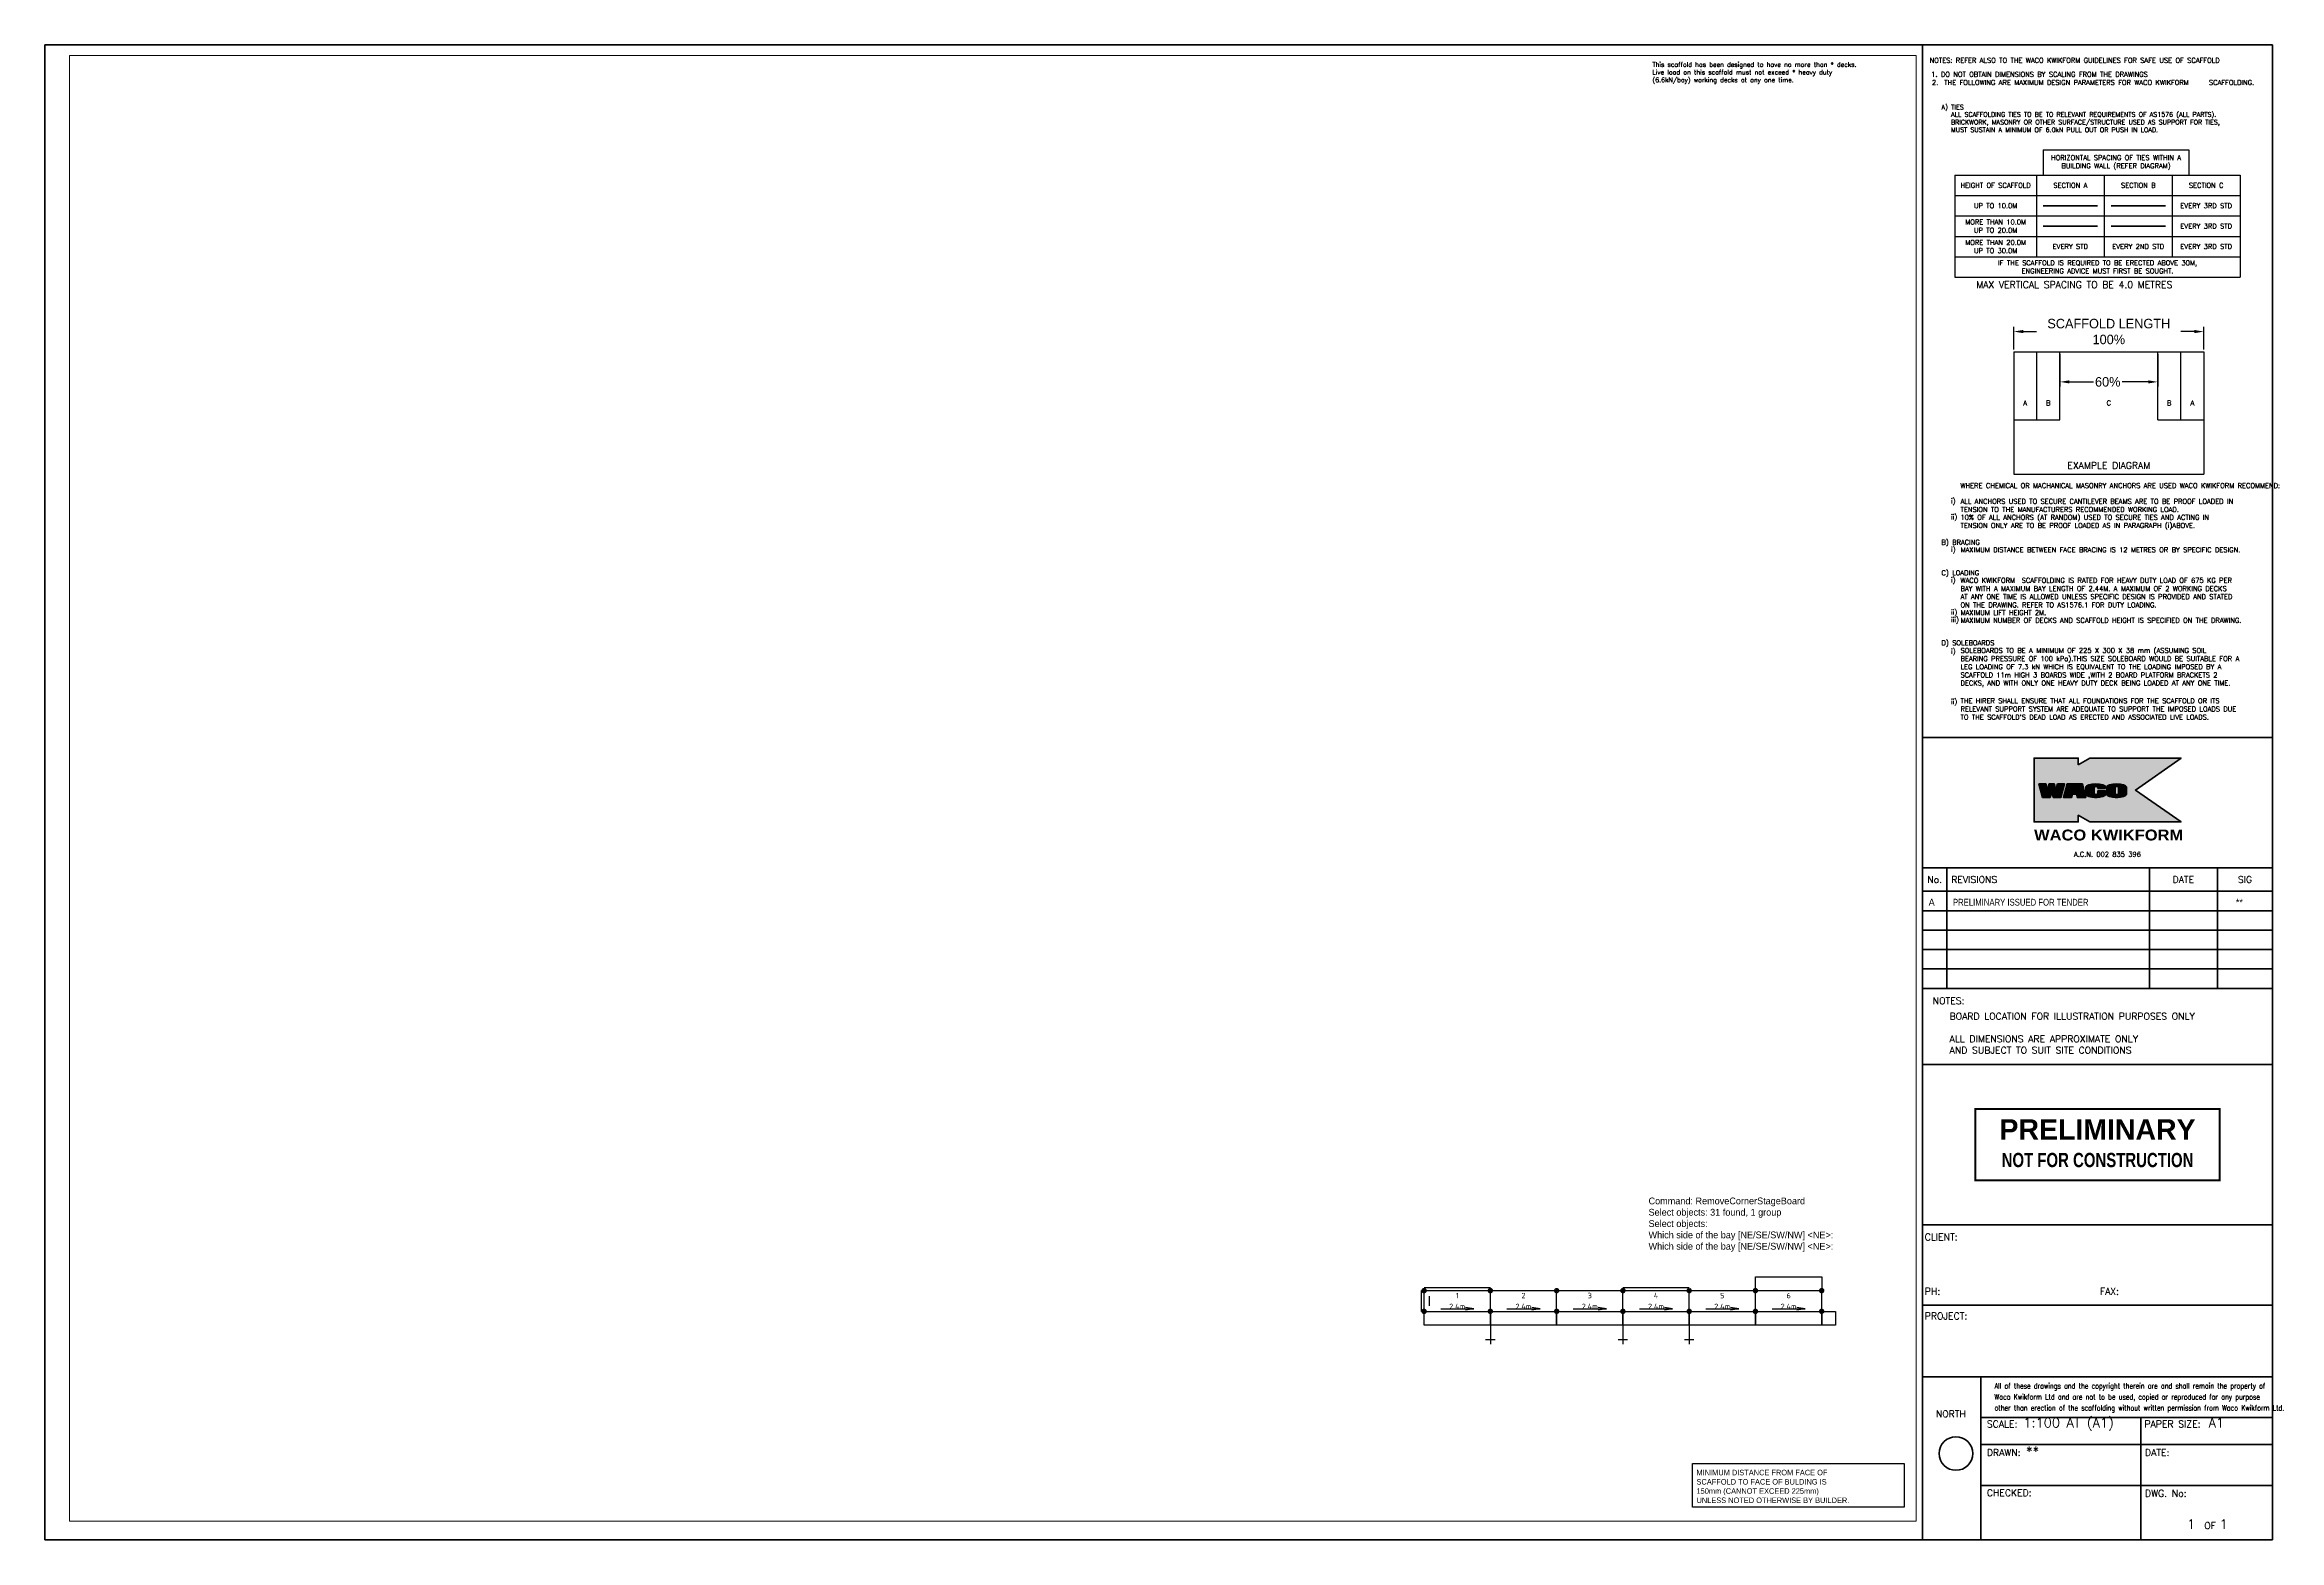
# Paper-space layout 'WACO Kwikform A1 Drawing Sheet' of a CAD drawing. Header units: millimetres. Extents: x 0 to 822, y 0 to 550.
# The model-space entities are those that its viewports show. They can reach past a viewport. Long polylines and large blocks are cut down to what shows.
import ezdxf
from ezdxf.enums import TextEntityAlignment as Align

# ---------------------------------------------------------------- set-up
doc = ezdxf.new("R2010")
doc.units = ezdxf.units.MM
doc.header["$PDMODE"] = 34
doc.header["$PDSIZE"] = -10
doc.linetypes.add('KwikScaf_DASHED', pattern=[3.75, 2.5, -1.25])
doc.linetypes.add('KwikScaf_Line', pattern=[1, 1, 0])
doc.layers.get('0').update_dxf_attribs({"linetype": 'CONTINUOUS'})
doc.layers.get('Defpoints').update_dxf_attribs({"linetype": 'CONTINUOUS'})
for name, color, linetype in [('DISTANCE', 3, 'CONTINUOUS'), ('KwikScaf Schematic', 7, 'CONTINUOUS'), ('PRELIMINARY', 7, 'CONTINUOUS'), ('RED', 8, 'CONTINUOUS')]:
    doc.layers.add(name, color=color, linetype=linetype)
for name, color, linetype, lineweight in [('Sheet 018', 10, 'CONTINUOUS', 18), ('Sheet 025', 7, 'CONTINUOUS', 25), ('Sheet 035', 5, 'CONTINUOUS', 35), ('Sheet 050', 130, 'CONTINUOUS', 50), ('Sheet 070', 180, 'CONTINUOUS', 70)]:
    doc.layers.add(name, color=color, linetype=linetype, lineweight=lineweight)
doc.layers.add('Viewport', color=7, linetype='CONTINUOUS', plot=False)
doc.styles.add('ARCH', font='archd.shx', dxfattribs={"height": 250})
doc.styles.add('KwikScaf ISO', font='isocp.shx')
doc.styles.add('ROMANS', font='romans')
doc.styles.add('STAMP', font='ARIALBD.TTF')
doc.styles.add('WACO', font='ariblk.TTF')
doc.dimstyles.new('ISO-35', dxfattribs={"dimscale": 0, "dimtxt": 3.5, "dimasz": 3.5, "dimexe": 1.75, "dimexo": 0.875, "dimgap": 0.875, "dimtad": 1, "dimdsep": 46, "dimtxsty": 'Standard', "dimcen": 3.5, "dimadec": 0, "dimazin": 0, "dimtfac": 1, "dimtmove": 2, "dimatfit": 3, "dimfxl": 1, "dimtolj": 1, "dimtzin": 0, "dimarcsym": 0})
pattern_1 = [(0, (0, 0), (0, 0.174625), [0.127, -0.047625]), (90, (0, 0), (-0.174625, 1e-17), [0.127, -0.047625])]

# ---------------------------------------------------------------- blocks, each defined once
blk = doc.blocks.new('REVDES')
at = {"style": 'ARCH'}
for tag, p in [('01', (2.31, 1.87)), ('03', (87.68, 1.87)), ('04', (115.37, 1.87))]:
    blk.add_attdef(tag, p, '', height=2.5, dxfattribs=at)
at = {"style": 'ARCH', "width": 0.85}
blk.add_attdef('02', (11.25, 1.87), '', height=2.5, dxfattribs=at)
blk = doc.blocks.new('PREL')
at = {"layer": 'RED', "const_width": 100}
blk.add_lwpolyline([(6000, 1750), (-6000, 1750), (-6000, -1750), (6000, -1750)], close=True, dxfattribs=at)
at = {"layer": 'RED', "style": 'STAMP'}
blk.add_text('PRELIMINARY', height=1000, dxfattribs=at).set_placement((0, 750), align=Align.MIDDLE)
at = {"layer": 'RED', "style": 'STAMP', "width": 0.75}
blk.add_text('NOT FOR CONSTRUCTION', height=700, dxfattribs=at).set_placement((0, -750), align=Align.MIDDLE)
blk = doc.blocks.new('*D29')
at = {"color": 0, "lineweight": -2}
for p, q in [((724.69, 437.85), (724.69, 446.22)), ((728.19, 444.47), (733.14, 444.47)), ((791.19, 444.47), (786.23, 444.47)), ((794.69, 437.85), (794.69, 446.22))]:
    blk.add_line(p, q, dxfattribs=at)
at = {"color": 0}
for points in [[(728.19, 445.06), (728.19, 443.89), (724.69, 444.47)], [(791.19, 445.06), (791.19, 443.89), (794.69, 444.47)]]:
    blk.add_solid(points, dxfattribs=at)
at = {"layer": 'Defpoints', "color": 0}
for p in [(794.69, 444.47), (724.69, 436.98), (794.69, 436.98)]:
    blk.add_point(p, dxfattribs=at)
at = {"color": 0, "insert": (759.69, 444.47), "char_height": 3.5, "attachment_point": 5}
blk.add_mtext('\\A1;SCAFFOLD LENGTH\\P100%', dxfattribs=at)
blk = doc.blocks.new('*D30')
at = {"color": 0, "lineweight": -2}
for p, q in [((741.69, 436.1), (741.69, 424.21)), ((777.69, 436.1), (777.69, 424.21)), ((745.19, 425.96), (754.05, 425.96)), ((774.19, 425.96), (764.55, 425.96))]:
    blk.add_line(p, q, dxfattribs=at)
at = {"color": 0}
for points in [[(745.19, 426.54), (745.19, 425.38), (741.69, 425.96)], [(774.19, 426.54), (774.19, 425.38), (777.69, 425.96)]]:
    blk.add_solid(points, dxfattribs=at)
at = {"layer": 'Defpoints', "color": 0}
for p in [(741.69, 436.98), (777.69, 436.98), (777.69, 425.96)]:
    blk.add_point(p, dxfattribs=at)
at = {"color": 0, "insert": (759.3, 425.96), "char_height": 3.5, "attachment_point": 5}
blk.add_mtext('\\A1;60%', dxfattribs=at)
blk = doc.blocks.new('REVISED TITLE')
at = {"layer": 'Sheet 025', "style": 'ROMANS'}
for s, p in [('CLIENT:', (-128.05, 110.15)), ('PH:', (-128.05, 90.15)), ('FAX:', (-63.6, 90.15)), ('PROJECT:', (-128.05, 81.06)), ('SCALE:', (-105.19, 41.33)), ('PAPER SIZE:', (-47.19, 41.33)), ('DRAWN:', (-105.19, 30.85)), ('DATE:', (-46.99, 30.85)), ('CHECKED:', (-105.19, 16.04)), ('DWG. No:', (-46.99, 15.86)), ('OF', (-25.18, 3.98))]:
    blk.add_text(s, height=2.5, dxfattribs=at).set_placement(p)
at = {"layer": 'Sheet 035', "style": 'ROMANS'}
for tag, p in [('CLIENT_CONTACT', (-110.61, 110.15)), ('COMPANY', (-110.61, 105.15)), ('ADDRESS_STREET', (-110.61, 100.15)), ('CITY', (-110.61, 95.15)), ('PHONE_NO.', (-110.61, 90.15)), ('FAX_NO.', (-46.16, 90.15)), ('PROJECT_TITLE:', (-110.61, 81.06)), ('PROJECT_DESCRIPTION', (-110.61, 76.06)), ('PROJECT_DESCRIPTION_2', (-110.61, 71.06)), ('PROJECT_DESCRIPTION_3', (-110.61, 66.06)), ('PROJECT_DESCRIPTION_4', (-110.61, 61.06)), ('SCALE', (-91.76, 41.33)), ('PAPER_SIZE', (-23.56, 41.33)), ('DRAFTSMAN', (-90.76, 30.85)), ('DATE', (-35.55, 30.85)), ('DWG_NO', (-46.15, 9.93))]:
    blk.add_attdef(tag, p, '', height=3.5, dxfattribs=at)
for tag, p in [('PAGE_NO.', (-30.05, 3.98)), ('OF_PAGES.', (-18.05, 3.98))]:
    blk.add_attdef(tag, text='', height=3.5, dxfattribs=at).set_placement(p, align=Align.CENTER)
blk = doc.blocks.new('WACO LOGO')
h = blk.add_hatch()
h.set_pattern_fill('ANGLE', color=140, scale=0.025, style=0)
h.set_pattern_definition(pattern_1)
h.paths.add_polyline_path([(493.69, 275.27), (494.27, 273.1), (497.09, 273.1), (498.42, 278.06), (495.82, 278.06), (495.23, 275.87), (494.64, 278.06), (492.73, 278.06), (492.14, 275.87), (491.55, 278.06), (488.96, 278.06), (490.29, 273.1), (493.11, 273.1)])
h = blk.add_hatch()
h.set_pattern_fill('ANGLE', color=140, scale=0.025, style=0)
h.set_pattern_definition(pattern_1)
h.paths.add_polyline_path([(504.96, 278.06), (499.32, 278.06), (497.99, 273.1), (501.01, 273.1), (501.33, 274.31), (502.79, 274.31), (503.11, 273.1), (506.29, 273.1)])
h.paths.add_polyline_path([(502.14, 276.71), (502.6, 274.99), (501.68, 274.99)], flags=16)
h = blk.add_hatch()
h.set_pattern_fill('ANGLE', color=140, scale=0.025, style=0)
h.set_pattern_definition(pattern_1)
edge = h.paths.add_edge_path()
edge.add_ellipse((509.97, 276.84), major_axis=(-0.658, 0), ratio=0.455652, start_angle=180, end_angle=360, ccw=False)
edge.add_line((510.63, 276.84), (510.63, 276.42))
edge.add_line((510.63, 276.42), (513.49, 276.42))
edge.add_line((513.49, 276.42), (513.49, 276.96))
edge.add_ellipse((509.88, 276.96), major_axis=(-3.61, 0), ratio=0.304653, start_angle=180, end_angle=360)
edge.add_line((506.27, 276.96), (506.27, 274.2))
edge.add_ellipse((509.88, 274.2), major_axis=(-3.61, 0), ratio=0.304653, start_angle=0, end_angle=180)
edge.add_line((513.49, 274.2), (513.49, 275.5))
edge.add_line((513.49, 275.5), (510.63, 275.5))
edge.add_line((510.63, 275.5), (510.63, 274.44))
edge.add_ellipse((509.97, 274.48), major_axis=(-0.658, 0), ratio=0.455652, start_angle=0, end_angle=180, ccw=False)
edge.add_line((509.31, 274.48), (509.31, 276.88))
h = blk.add_hatch()
h.set_pattern_fill('ANGLE', color=140, scale=0.025, style=0)
h.set_pattern_definition(pattern_1)
edge = h.paths.add_edge_path()
edge.add_ellipse((517.56, 276.96), major_axis=(-3.61, 0), ratio=0.304653, start_angle=180, end_angle=360)
edge.add_line((513.95, 276.96), (513.95, 274.2))
edge.add_ellipse((517.56, 274.2), major_axis=(-3.61, 0), ratio=0.304653, start_angle=0, end_angle=180)
edge.add_line((521.17, 274.2), (521.17, 276.96))
edge = h.paths.add_edge_path(flags=16)
edge.add_ellipse((517.65, 276.84), major_axis=(-0.658, 0), ratio=0.455652, start_angle=180, end_angle=360, ccw=False)
edge.add_line((518.31, 276.84), (518.31, 274.44))
edge.add_ellipse((517.65, 274.48), major_axis=(-0.658, 0), ratio=0.455652, start_angle=0, end_angle=180, ccw=False)
edge.add_line((517, 274.48), (517, 276.88))
at = {"layer": 'Sheet 070'}
h = blk.add_hatch(color=51, dxfattribs=at)
h.paths.add_polyline_path([(501.68, 274.99), (502.6, 274.99), (502.14, 276.71)], flags=0)
h.paths.add_polyline_path([(506.29, 273.1), (504.96, 278.06), (499.32, 278.06), (497.99, 273.1), (501.01, 273.1), (501.33, 274.31), (502.79, 274.31), (503.11, 273.1)], flags=16)
h.paths.add_polyline_path([(490.29, 273.1), (488.96, 278.06), (491.55, 278.06), (492.14, 275.87), (492.73, 278.06), (494.64, 278.06), (495.23, 275.87), (495.82, 278.06), (498.42, 278.06), (497.09, 273.1), (494.27, 273.1), (493.69, 275.27), (493.11, 273.1)], flags=16)
h.paths.add_polyline_path([(503.44, 285.06), (503.44, 287.56), (487.19, 287.56), (487.19, 264.06), (503.44, 264.06), (503.44, 266.56), (507.77, 264.06), (541.27, 264.06), (524.49, 275.81), (541.27, 287.56), (507.77, 287.56)])
edge = h.paths.add_edge_path(flags=16)
edge.add_line((510.63, 274.48), (510.63, 275.5))
edge.add_line((510.63, 275.5), (513.49, 275.5))
edge.add_line((513.49, 275.5), (513.49, 274.2))
edge.add_ellipse((509.88, 274.2), major_axis=(-3.61, 0), ratio=0.304653, start_angle=0, end_angle=180, ccw=False)
edge.add_line((506.27, 274.2), (506.27, 276.96))
edge.add_ellipse((509.88, 276.96), major_axis=(-3.61, 0), ratio=0.304653, start_angle=180, end_angle=360, ccw=False)
edge.add_line((513.49, 276.96), (513.49, 276.42))
edge.add_line((513.49, 276.42), (510.63, 276.42))
edge.add_line((510.63, 276.42), (510.63, 276.84))
edge.add_ellipse((509.97, 276.84), major_axis=(-0.658, 0), ratio=0.455652, start_angle=180, end_angle=360)
edge.add_line((509.31, 276.84), (509.31, 274.48))
edge.add_ellipse((509.97, 274.48), major_axis=(-0.658, 0), ratio=0.455652, start_angle=0, end_angle=180)
edge = h.paths.add_edge_path(flags=16)
edge.add_ellipse((517.56, 274.2), major_axis=(-3.61, 0), ratio=0.304653, start_angle=0, end_angle=180, ccw=False)
edge.add_line((513.95, 274.2), (513.95, 276.96))
edge.add_ellipse((517.56, 276.96), major_axis=(-3.61, 0), ratio=0.304653, start_angle=180, end_angle=360, ccw=False)
edge.add_line((521.17, 276.96), (521.17, 274.2))
edge = h.paths.add_edge_path(flags=0)
edge.add_line((517, 276.84), (517, 274.48))
edge.add_ellipse((517.65, 274.48), major_axis=(-0.658, 0), ratio=0.455652, start_angle=0, end_angle=180)
edge.add_line((518.31, 274.48), (518.31, 276.84))
edge.add_ellipse((517.65, 276.84), major_axis=(-0.658, 0), ratio=0.455652, start_angle=180, end_angle=360)
for p, q in [((506.27, 276.96), (506.27, 274.2)), ((509.31, 276.84), (509.31, 274.48)), ((510.63, 276.84), (510.63, 276.42)), ((510.63, 276.42), (513.49, 276.42)), ((513.49, 276.42), (513.49, 276.96)), ((513.95, 276.96), (513.95, 274.2)), ((517, 276.84), (517, 274.48)), ((518.31, 276.84), (518.31, 274.48)), ((521.17, 274.2), (521.17, 276.96))]:
    blk.add_line(p, q, dxfattribs=at)
at = {"layer": 'Sheet 070', "color": 7}
blk.add_lwpolyline([(503.44, 285.06), (503.44, 287.56), (487.19, 287.56), (487.19, 264.06), (503.44, 264.06), (503.44, 266.56), (507.77, 264.06), (541.27, 264.06), (524.49, 275.81), (541.27, 287.56), (507.77, 287.56)], close=True, dxfattribs=at)
at = {"layer": 'Sheet 070'}
for points in [[(490.29, 273.1), (488.96, 278.06), (491.55, 278.06), (492.14, 275.87), (492.73, 278.06), (494.64, 278.06), (495.23, 275.87), (495.82, 278.06), (498.42, 278.06), (497.09, 273.1), (494.27, 273.1), (493.69, 275.27), (493.11, 273.1), (490.29, 273.1)], [(506.29, 273.1), (504.96, 278.06), (499.32, 278.06), (497.99, 273.1), (501.01, 273.1), (501.33, 274.31), (502.79, 274.31), (503.11, 273.1)], [(501.68, 274.99), (502.6, 274.99), (502.14, 276.71)]]:
    blk.add_lwpolyline(points, close=True, dxfattribs=at)
blk.add_lwpolyline([(510.63, 274.48), (510.63, 275.5), (513.49, 275.5), (513.49, 274.2)], dxfattribs=at)
for centre, major_axis, ratio in [((509.88, 276.96), (-3.61, 0), 0.304653), ((509.97, 276.84), (-0.658, 0), 0.455652), ((517.56, 276.96), (-3.61, 0), 0.304653), ((517.65, 276.84), (-0.658, 0), 0.455652)]:
    blk.add_ellipse(centre, major_axis=major_axis, ratio=ratio, start_param=3.141593, end_param=6.283185, dxfattribs=at)
at = {"layer": 'Sheet 070', "extrusion": (0, 0, -1)}
for centre, major_axis, ratio in [((509.88, 274.2), (-3.61, 0), 0.304653), ((509.97, 274.48), (-0.658, 0), 0.455652), ((517.56, 274.2), (-3.61, 0), 0.304653), ((517.65, 274.48), (-0.658, 0), 0.455652)]:
    blk.add_ellipse(centre, major_axis=major_axis, ratio=ratio, start_param=3.141593, end_param=6.283185, dxfattribs=at)

msp = doc.modelspace()

# ---------------------------------------------------------------- linework, layer by layer
at = {"layer": 'KwikScaf Schematic', "color": 3, "linetype": 'KwikScaf_Line'}
for p, q in [((58058, 6072), (58058, 6580)), ((58058, 6580), (60497, 6580)), ((60497, 6580), (60497, 6072)), ((45863, 6072), (48302, 6072)), ((45863, 5310), (45863, 6072)), ((48302, 5310), (48302, 6072)), ((48302, 6072), (50741, 6072)), ((50741, 5310), (50741, 6072)), ((50741, 6072), (53180, 6072)), ((53180, 5310), (53180, 6072)), ((53180, 6072), (55619, 6072)), ((55619, 5310), (55619, 6072)), ((55619, 6072), (58058, 6072)), ((58058, 5310), (58058, 6072)), ((58058, 6072), (60497, 6072)), ((60497, 5310), (60497, 6072)), ((45863, 5310), (48302, 5310)), ((45863, 4802), (45863, 5310)), ((46473, 5405), (47693, 5405)), ((47693, 5405), (47388, 5453)), ((47693, 5405), (47388, 5357)), ((48302, 5310), (48302, 4802)), ((48302, 5310), (50741, 5310)), ((48302, 4802), (48302, 5310)), ((48912, 5405), (50132, 5405)), ((50132, 5405), (49827, 5453)), ((50132, 5405), (49827, 5357)), ((50741, 5310), (50741, 4802)), ((50741, 5310), (53180, 5310)), ((50741, 4802), (50741, 5310)), ((51351, 5405), (52571, 5405)), ((52571, 5405), (52266, 5453)), ((52571, 5405), (52266, 5357)), ((53180, 5310), (53180, 4802)), ((53180, 5310), (55619, 5310)), ((53180, 4802), (53180, 5310)), ((53790, 5405), (55010, 5405)), ((55010, 5405), (54705, 5453)), ((55010, 5405), (54705, 5357)), ((55619, 5310), (55619, 4802)), ((55619, 5310), (58058, 5310)), ((55619, 4802), (55619, 5310)), ((56229, 5405), (57449, 5405)), ((57449, 5405), (57144, 5453)), ((57449, 5405), (57144, 5357)), ((58058, 5310), (58058, 4802)), ((58058, 5310), (60497, 5310)), ((58058, 4802), (58058, 5310)), ((58668, 5405), (59888, 5405)), ((59888, 5405), (59583, 5453)), ((59888, 5405), (59583, 5357)), ((60497, 5310), (60497, 4802)), ((60497, 5310), (61005, 5310)), ((60497, 4802), (60497, 5310)), ((61005, 5310), (61005, 4802)), ((48302, 4802), (45863, 4802)), ((48127, 4277), (48477, 4277)), ((48302, 4802), (48302, 4102)), ((50741, 4802), (48302, 4802)), ((53180, 4802), (50741, 4802)), ((53005, 4277), (53355, 4277)), ((53180, 4802), (53180, 4102)), ((55619, 4802), (53180, 4802)), ((55444, 4277), (55794, 4277)), ((55619, 4802), (55619, 4102)), ((58058, 4802), (55619, 4802)), ((60497, 4802), (58058, 4802)), ((61005, 4802), (60497, 4802))]:
    msp.add_line(p, q, dxfattribs=at)
at = {"layer": 'KwikScaf Schematic', "color": 3, "linetype": 'KwikScaf_DASHED'}
for p, q in [((45763, 5310), (45763, 6072)), ((48302, 6172), (45863, 6172)), ((46063, 5510), (46063, 5872)), ((55619, 6172), (53180, 6172))]:
    msp.add_line(p, q, dxfattribs=at)
at = {"layer": 'KwikScaf Schematic', "color": 3, "linetype": 'KwikScaf_Line'}
for points in [[(45863, 6122, 100, 100, -0.198912), (45899, 6107, 100, 100, -0.198912), (45913, 6072, 100, 100, -0.198912), (45899, 6036, 100, 100, -0.198912), (45863, 6022, 100, 100, -0.198912), (45828, 6036, 100, 100, -0.198912), (45813, 6072, 100, 100, -0.198912), (45828, 6107, 100, 100, -0.198912)], [(48302, 6122, 100, 100, -0.198912), (48338, 6107, 100, 100, -0.198912), (48352, 6072, 100, 100, -0.198912), (48338, 6036, 100, 100, -0.198912), (48302, 6022, 100, 100, -0.198912), (48267, 6036, 100, 100, -0.198912), (48252, 6072, 100, 100, -0.198912), (48267, 6107, 100, 100, -0.198912)], [(48302, 6122, 100, 100, -0.198912), (48338, 6107, 100, 100, -0.198912), (48352, 6072, 100, 100, -0.198912), (48338, 6036, 100, 100, -0.198912), (48302, 6022, 100, 100, -0.198912), (48267, 6036, 100, 100, -0.198912), (48252, 6072, 100, 100, -0.198912), (48267, 6107, 100, 100, -0.198912)], [(50741, 6122, 100, 100, -0.198912), (50777, 6107, 100, 100, -0.198912), (50791, 6072, 100, 100, -0.198912), (50777, 6036, 100, 100, -0.198912), (50741, 6022, 100, 100, -0.198912), (50706, 6036, 100, 100, -0.198912), (50691, 6072, 100, 100, -0.198912), (50706, 6107, 100, 100, -0.198912)], [(50741, 6122, 100, 100, -0.198912), (50777, 6107, 100, 100, -0.198912), (50791, 6072, 100, 100, -0.198912), (50777, 6036, 100, 100, -0.198912), (50741, 6022, 100, 100, -0.198912), (50706, 6036, 100, 100, -0.198912), (50691, 6072, 100, 100, -0.198912), (50706, 6107, 100, 100, -0.198912)], [(53180, 6122, 100, 100, -0.198912), (53216, 6107, 100, 100, -0.198912), (53230, 6072, 100, 100, -0.198912), (53216, 6036, 100, 100, -0.198912), (53180, 6022, 100, 100, -0.198912), (53145, 6036, 100, 100, -0.198912), (53130, 6072, 100, 100, -0.198912), (53145, 6107, 100, 100, -0.198912)], [(53180, 6122, 100, 100, -0.198912), (53216, 6107, 100, 100, -0.198912), (53230, 6072, 100, 100, -0.198912), (53216, 6036, 100, 100, -0.198912), (53180, 6022, 100, 100, -0.198912), (53145, 6036, 100, 100, -0.198912), (53130, 6072, 100, 100, -0.198912), (53145, 6107, 100, 100, -0.198912)], [(55619, 6122, 100, 100, -0.198912), (55655, 6107, 100, 100, -0.198912), (55669, 6072, 100, 100, -0.198912), (55655, 6036, 100, 100, -0.198912), (55619, 6022, 100, 100, -0.198912), (55584, 6036, 100, 100, -0.198912), (55569, 6072, 100, 100, -0.198912), (55584, 6107, 100, 100, -0.198912)], [(55619, 6122, 100, 100, -0.198912), (55655, 6107, 100, 100, -0.198912), (55669, 6072, 100, 100, -0.198912), (55655, 6036, 100, 100, -0.198912), (55619, 6022, 100, 100, -0.198912), (55584, 6036, 100, 100, -0.198912), (55569, 6072, 100, 100, -0.198912), (55584, 6107, 100, 100, -0.198912)], [(58058, 6122, 100, 100, -0.198912), (58094, 6107, 100, 100, -0.198912), (58108, 6072, 100, 100, -0.198912), (58094, 6036, 100, 100, -0.198912), (58058, 6022, 100, 100, -0.198912), (58023, 6036, 100, 100, -0.198912), (58008, 6072, 100, 100, -0.198912), (58023, 6107, 100, 100, -0.198912)], [(58058, 6122, 100, 100, -0.198912), (58094, 6107, 100, 100, -0.198912), (58108, 6072, 100, 100, -0.198912), (58094, 6036, 100, 100, -0.198912), (58058, 6022, 100, 100, -0.198912), (58023, 6036, 100, 100, -0.198912), (58008, 6072, 100, 100, -0.198912), (58023, 6107, 100, 100, -0.198912)], [(60497, 6122, 100, 100, -0.198912), (60533, 6107, 100, 100, -0.198912), (60547, 6072, 100, 100, -0.198912), (60533, 6036, 100, 100, -0.198912), (60497, 6022, 100, 100, -0.198912), (60462, 6036, 100, 100, -0.198912), (60447, 6072, 100, 100, -0.198912), (60462, 6107, 100, 100, -0.198912)], [(48302, 5360, 100, 100, -0.198912), (48338, 5345, 100, 100, -0.198912), (48352, 5310, 100, 100, -0.198912), (48338, 5274, 100, 100, -0.198912), (48302, 5260, 100, 100, -0.198912), (48267, 5274, 100, 100, -0.198912), (48252, 5310, 100, 100, -0.198912), (48267, 5345, 100, 100, -0.198912)], [(50741, 5360, 100, 100, -0.198912), (50777, 5345, 100, 100, -0.198912), (50791, 5310, 100, 100, -0.198912), (50777, 5274, 100, 100, -0.198912), (50741, 5260, 100, 100, -0.198912), (50706, 5274, 100, 100, -0.198912), (50691, 5310, 100, 100, -0.198912), (50706, 5345, 100, 100, -0.198912)], [(53180, 5360, 100, 100, -0.198912), (53216, 5345, 100, 100, -0.198912), (53230, 5310, 100, 100, -0.198912), (53216, 5274, 100, 100, -0.198912), (53180, 5260, 100, 100, -0.198912), (53145, 5274, 100, 100, -0.198912), (53130, 5310, 100, 100, -0.198912), (53145, 5345, 100, 100, -0.198912)], [(55619, 5360, 100, 100, -0.198912), (55655, 5345, 100, 100, -0.198912), (55669, 5310, 100, 100, -0.198912), (55655, 5274, 100, 100, -0.198912), (55619, 5260, 100, 100, -0.198912), (55584, 5274, 100, 100, -0.198912), (55569, 5310, 100, 100, -0.198912), (55584, 5345, 100, 100, -0.198912)], [(58058, 5360, 100, 100, -0.198912), (58094, 5345, 100, 100, -0.198912), (58108, 5310, 100, 100, -0.198912), (58094, 5274, 100, 100, -0.198912), (58058, 5260, 100, 100, -0.198912), (58023, 5274, 100, 100, -0.198912), (58008, 5310, 100, 100, -0.198912), (58023, 5345, 100, 100, -0.198912)], [(60497, 5360, 100, 100, -0.198912), (60533, 5345, 100, 100, -0.198912), (60547, 5310, 100, 100, -0.198912), (60533, 5274, 100, 100, -0.198912), (60497, 5260, 100, 100, -0.198912), (60462, 5274, 100, 100, -0.198912), (60447, 5310, 100, 100, -0.198912), (60462, 5345, 100, 100, -0.198912)]]:
    msp.add_lwpolyline(points, format="xyseb", close=True, dxfattribs=at)
at = {"layer": 'KwikScaf Schematic', "color": 3, "linetype": 'KwikScaf_Line', "const_width": 100}
for points in [[(45863, 5360, -0.198912), (45899, 5345, -0.198912), (45913, 5310, -0.198912), (45899, 5274, -0.198912), (45863, 5260, -0.198912), (45828, 5274, -0.198912), (45813, 5310, -0.198912), (45828, 5345, -0.198912)], [(48302, 5360, -0.198912), (48338, 5345, -0.198912), (48352, 5310, -0.198912), (48338, 5274, -0.198912), (48302, 5260, -0.198912), (48267, 5274, -0.198912), (48252, 5310, -0.198912), (48267, 5345, -0.198912)], [(50741, 5360, -0.198912), (50777, 5345, -0.198912), (50791, 5310, -0.198912), (50777, 5274, -0.198912), (50741, 5260, -0.198912), (50706, 5274, -0.198912), (50691, 5310, -0.198912), (50706, 5345, -0.198912)], [(53180, 5360, -0.198912), (53216, 5345, -0.198912), (53230, 5310, -0.198912), (53216, 5274, -0.198912), (53180, 5260, -0.198912), (53145, 5274, -0.198912), (53130, 5310, -0.198912), (53145, 5345, -0.198912)], [(55619, 5360, -0.198912), (55655, 5345, -0.198912), (55669, 5310, -0.198912), (55655, 5274, -0.198912), (55619, 5260, -0.198912), (55584, 5274, -0.198912), (55569, 5310, -0.198912), (55584, 5345, -0.198912)], [(58058, 5360, -0.198912), (58094, 5345, -0.198912), (58108, 5310, -0.198912), (58094, 5274, -0.198912), (58058, 5260, -0.198912), (58023, 5274, -0.198912), (58008, 5310, -0.198912), (58023, 5345, -0.198912)]]:
    msp.add_lwpolyline(points, format="xyb", close=True, dxfattribs=at)

# ---------------------------------------------------------------- texts
at = {"insert": (54124, 9497), "char_height": 250, "width": 10350.27, "attachment_point": 1, "style": 'ARCH'}
msp.add_mtext('Command: RemoveCornerStageBoard\\PSelect objects: 31 found, 1 group\\PSelect objects:\\PWhich side of the bay [NE/SE/SW/NW] <NE>:\\PWhich side of the bay [NE/SE/SW/NW] <NE>:', dxfattribs=at)
at = {"layer": 'KwikScaf Schematic', "style": 'KwikScaf ISO'}
for s, p in [('1', (47083, 5891)), ('2', (49522, 5891)), ('3', (51961, 5891)), ('4', (54400, 5891)), ('5', (56839, 5891)), ('6', (59278, 5891)), ('2.4m', (47083, 5491)), ('2.4m', (49522, 5491)), ('2.4m', (51961, 5491)), ('2.4m', (54400, 5491)), ('2.4m', (56839, 5491)), ('2.4m', (59278, 5491))]:
    msp.add_text(s, height=200, dxfattribs=at).set_placement(p, align=Align.MIDDLE_CENTER)

psp = doc.layouts.new('WACO Kwikform A1 Drawing Sheet')

# ---------------------------------------------------------------- linework, layer by layer
at = {"layer": 'DISTANCE'}
psp.add_lwpolyline([(606.423, 28.066), (684.365, 28.066), (684.365, 11.949), (606.423, 11.949)], close=True, dxfattribs=at)
at = {"layer": 'Sheet 025', "color": 7}
for p, q in [((735.533, 511.3), (789.189, 511.3)), ((735.533, 511.3), (735.533, 502.002)), ((789.189, 511.3), (789.189, 502.002)), ((703.04, 502.002), (808.04, 502.002)), ((703.04, 502.002), (703.04, 464.502)), ((733.04, 502.002), (733.04, 472.002)), ((758.04, 502.002), (758.04, 472.002)), ((783.04, 502.002), (783.04, 472.002)), ((808.04, 502.002), (808.04, 464.502)), ((703.04, 494.502), (808.04, 494.502)), ((703.04, 487.002), (808.04, 487.002)), ((703.04, 479.502), (808.04, 479.502)), ((703.04, 472.002), (808.04, 472.002)), ((703.04, 464.502), (808.04, 464.502)), ((724.685, 436.977), (724.685, 391.977)), ((724.685, 436.977), (794.685, 436.977)), ((733.185, 411.977), (733.185, 436.977)), ((741.685, 411.977), (741.685, 436.977)), ((777.685, 411.977), (777.685, 436.977)), ((786.185, 411.977), (786.185, 436.977)), ((794.685, 436.977), (794.685, 391.977)), ((724.685, 411.977), (741.685, 411.977)), ((777.685, 411.977), (794.685, 411.977)), ((724.685, 391.977), (794.685, 391.977))]:
    psp.add_line(p, q, dxfattribs=at)
at = {"layer": 'Sheet 050', "color": 7}
for p, q in [((700.13, 202.862), (700.13, 247.241)), ((774.636, 202.862), (774.636, 247.241)), ((799.636, 202.862), (799.636, 247.241)), ((691.08, 238.562), (820, 238.562)), ((691.08, 231.422), (820, 231.422)), ((691.08, 224.282), (820, 224.282)), ((691.08, 217.142), (820, 217.142)), ((691.08, 210.002), (820, 210.002)), ((712.537, 45), (820, 45)), ((771.5, 0), (771.5, 45)), ((712.537, 35), (820, 35)), ((712.537, 20), (820, 20))]:
    psp.add_line(p, q, dxfattribs=at)
at = {"layer": 'Sheet 070', "color": 7}
for p, q in [((0, 550), (820, 550)), ((0, 0), (0, 550)), ((691.08, 550), (691.08, 0)), ((820, 550), (820, 0)), ((735.54, 490.752), (755.54, 490.752)), ((760.54, 490.752), (780.54, 490.752)), ((735.54, 483.252), (755.54, 483.252)), ((760.54, 483.252), (780.54, 483.252)), ((691.08, 295.143), (820, 295.143)), ((691.08, 247.241), (820, 247.241)), ((691.08, 202.862), (820, 202.862)), ((691.08, 174.812), (820, 174.812)), ((691.095, 115.865), (820, 115.865)), ((691.095, 86.347), (820, 86.347)), ((691.08, 60), (820, 60)), ((712.537, -0.18), (712.537, 59.82)), ((820, 0), (0, 0))]:
    psp.add_line(p, q, dxfattribs=at)
psp.add_circle((703.412, 31.743), 6.188, dxfattribs=at)

# ---------------------------------------------------------------- block references
psp.add_blockref('WACO LOGO', (245, 0))
at = {"color": 7}
ref = psp.add_blockref('REVDES', (691.08, 231.422), dxfattribs=at)
ref.add_attrib('01', 'A', (693.387, 233.295), dxfattribs={"height": 2.5, "style": 'ARCH'})
ref.add_attrib('02', 'PRELIMINARY ISSUED FOR TENDER', (702.328, 233.295), dxfattribs={"height": 2.5, "style": 'ARCH', "width": 0.85})
ref.add_attrib('04', '**', (806.452, 233.295), dxfattribs={"height": 2.5, "style": 'ARCH'})
psp.add_blockref('REVISED TITLE', (820, 0)).add_auto_attribs({'SCALE': '1:100 AT (A1)', 'PAPER_SIZE': 'A1', 'DRAFTSMAN': '**', 'PAGE_NO.': '1', 'OF_PAGES.': '1'})
at = {"layer": 'PRELIMINARY', "color": 7, "xscale": 0.0075, "yscale": 0.0075, "zscale": 0.0075}
psp.add_blockref('PREL', (755.54, 145.338), dxfattribs=at)

# ---------------------------------------------------------------- texts
at = {"layer": 'DISTANCE', "style": 'ARCH'}
for s, p in [('MINIMUM DISTANCE FROM FACE OF ', (607.944, 23.716)), ('SCAFFOLD TO FACE OF BULDING IS', (607.944, 20.316)), ('150mm (CANNOT EXCEED 225mm)', (607.944, 16.916)), ('UNLESS NOTED OTHERWISE BY BUILDER.', (607.944, 13.516))]:
    psp.add_text(s, height=2.04, dxfattribs=at).set_placement(p)
at = {"layer": 'Sheet 018', "color": 7, "style": 'ROMANS'}
for s, height, p in [('NOTES: REFER ALSO TO THE WACO KWIKFORM GUIDELINES FOR SAFE USE OF SCAFFOLD', 1.8, (693.735, 543.351)), ('1. DO NOT OBTAIN DIMENSIONS BY SCALING FROM THE DRAWINGS', 1.8, (694.353, 538.204)), ('2.', 1.8, (694.611, 535.204)), ('A) TIES', 1.7249, (698.111, 526.204)), ('i)', 1.8, (701.611, 381.262)), ('ii)', 1.8, (701.611, 375.39)), ('B) BRACING', 1.8, (698.111, 366.076)), ('i)', 1.8, (701.611, 363.434)), ('C) LOADING', 1.8, (698.111, 354.827)), ('i)', 1.8, (701.611, 352.186)), ('ii)', 1.8, (701.611, 340.342)), ('iii)', 1.8, (701.611, 337.582)), ('D) SOLEBOARDS', 1.8, (698.111, 329.06)), ('i)', 1.8, (701.611, 325.975)), ('ii)', 1.8, (701.611, 307.456))]:
    psp.add_text(s, height=height, dxfattribs=at).set_placement(p)
for s, p in [('A', (728.935, 418.227)), ('B', (737.435, 418.227)), ('C', (759.685, 418.227)), ('B', (781.935, 418.227)), ('A', (790.435, 418.227))]:
    psp.add_text(s, height=1.8, dxfattribs=at).set_placement(p, align=Align.MIDDLE_CENTER)
at = {"layer": 'Sheet 018', "color": 7, "style": 'WACO', "width": 0.982356}
psp.add_text('WACO KWIKFORM', height=4, dxfattribs=at).set_placement((732.189, 257.266), (787.077, 257.266), align=Align.FIT)
at = {"layer": 'Sheet 018', "color": 7, "style": 'ROMANS'}
psp.add_text('A.C.N. 002 835 396', height=1.8, dxfattribs=at).set_placement((759.181, 251.284), align=Align.CENTER)
at = {"layer": 'Sheet 018', "color": 7, "style": 'ROMANS', "width": 0.7}
for s, p in [('All of these drawings and the copyright therein are and shall remain the property of ', (717.637, 55.615)), ('Waco Kwikform Ltd and are not to be used, copied or reproduced for any purpose ', (717.637, 51.567)), ('other than erection of the scaffolding without written permission from Waco Kwikform Ltd.', (717.637, 47.52))]:
    psp.add_text(s, height=2, dxfattribs=at).set_placement(p)
at = {"layer": 'Sheet 018', "color": 7, "style": 'ROMANS'}
for s, insert, char_height, width, attachment_point in [('This scaffold has been designed to have no more than * decks.\\PLive load on this scaffold must not exceed * heavy duty \\P(6.6kN/bay) working decks at any one time.', (591.721, 543.564), 1.69993, 95.7239, 1), ('THE FOLLOWING ARE MAXIMUM DESIGN PARAMETERS FOR WACO KWIKFORM      SCAFFOLDING.', (699.111, 537.004), 1.8, 117.38945, 1), ('ALL SCAFFOLDING TIES TO BE TO RELEVANT REQUIREMENTS OF AS1576 (ALL PARTS). BRICKWORK, MASONRY OR OTHER SURFACE/STRUCTURE USED AS SUPPORT FOR TIES, MUST SUSTAIN A MINIMUM OF 6.0kN PULL OUT OR PUSH IN LOAD.', (701.611, 525.204), 1.699928, 114.8895, 1), ('HORIZONTAL SPACING OF TIES WITHIN A BUILDING WALL (REFER DIAGRAM)', (762.361, 506.651), 1.8, 52.43032, 5), ('HEIGHT OF SCAFFOLD', (718.04, 498.252), 1.8, 28, 5), ('SECTION A', (745.54, 498.252), 1.8, 20, 5), ('SECTION B', (770.54, 498.252), 1.8, 20, 5), ('SECTION C', (795.54, 498.252), 1.8, 20, 5), ('MORE THAN 10.0M UP TO 20.0M', (718.04, 483.252), 1.8, 28, 5), ('UP TO 10.0M', (718.04, 490.752), 1.8, 28, 5), ('EVERY 3RD STD', (795.54, 490.752), 1.8, 20, 5), ('MORE THAN 20.0M UP TO 30.0M', (718.04, 475.752), 1.8, 28, 5), ('EVERY 3RD STD', (795.54, 483.252), 1.8, 20, 5), ('IF THE SCAFFOLD IS REQUIRED TO BE ERECTED ABOVE 30M, ENGINEERING ADVICE MUST FIRST BE SOUGHT.', (755.54, 468.252), 1.8, 92.1925, 5), ('EVERY STD', (745.54, 475.752), 1.8, 20, 5), ('EVERY 2ND STD', (770.54, 475.752), 1.8, 20, 5), ('EVERY 3RD STD', (795.54, 475.752), 1.8, 20, 5), ('WHERE CHEMICAL OR MACHANICAL MASONRY ANCHORS ARE USED WACO KWIKFORM RECOMMEND:', (705.111, 388.716), 1.8, 111.3895, 1), ('ALL ANCHORS USED TO SECURE CANTILEVER BEAMS ARE TO BE PROOF LOADED IN TENSION TO THE MANUFACTURERS RECOMMENDED WORKING LOAD.', (705.111, 382.903), 1.8, 111.3895, 1), ('10% OF ALL ANCHORS (AT RANDOM) USED TO SECURE TIES AND ACTING IN    TENSION ONLY ARE TO BE PROOF LOADED AS IN PARAGRAPH (i)ABOVE.', (705.111, 377.042), 1.8, 111.3895, 1), ('MAXIMUM DISTANCE BETWEEN FACE BRACING IS 12 METRES OR BY SPECIFIC DESIGN.', (705.111, 365.076), 1.8, 111.3895, 1), ('WACO KWIKFORM  SCAFFOLDING IS RATED FOR HEAVY DUTY LOAD OF 675 KG PER BAY WITH A MAXIMUM BAY LENGTH OF 2.44M. A MAXIMUM OF 2 WORKING DECKS  AT ANY ONE TIME IS ALLOWED UNLESS SPECIFIC DESIGN IS PROVIDED AND STATED ON THE DRAWING. REFER TO AS1576.1 FOR DUTY LOADING.', (705.111, 353.827), 1.8, 111.3895, 1), ('MAXIMUM LIFT HEIGHT 2M.', (705.111, 341.993), 1.8, 117.0725, 1), ('MAXIMUM NUMBER OF DECKS AND SCAFFOLD HEIGHT IS SPECIFIED ON THE DRAWING.', (705.111, 339.149), 1.8, 111.3895, 1), ('SOLEBOARDS TO BE A MINIMUM OF 225 X 300 X 38 mm (ASSUMING SOIL   BEARING PRESSURE OF 100 kPa).THIS SIZE SOLEBOARD WOULD BE SUITABLE FOR A LEG LOADING OF 7.3 kN WHICH IS EQUIVALENT TO THE LOADING IMPOSED BY A SCAFFOLD 11m HIGH 3 BOARDS WIDE ,WITH 2 BOARD PLATFORM BRACKETS 2 DECKS, AND WITH ONLY ONE HEAVY DUTY DECK BEING LOADED AT ANY ONE TIME.', (705.111, 328.06), 1.8, 111.3895, 1), ("THE HIRER SHALL ENSURE THAT ALL FOUNDATIONS FOR THE SCAFFOLD OR ITS RELEVANT SUPPORT SYSTEM ARE ADEQUATE TO SUPPORT THE IMPOSED LOADS DUE TO THE SCAFFOLD'S DEAD LOAD AS ERECTED AND ASSOCIATED LIVE LOADS.", (705.111, 309.541), 1.8, 111.3895, 1)]:
    psp.add_mtext(s, dxfattribs=dict(at, insert=insert, char_height=char_height, width=width, attachment_point=attachment_point))
at = {"layer": 'Sheet 025', "color": 7, "style": 'ROMANS'}
for s, p in [('MAX VERTICAL SPACING TO BE 4.0 METRES', (710.884, 460.456)), ('NOTES:', (694.885, 197.048))]:
    psp.add_text(s, height=2.5, dxfattribs=at).set_placement(p)
psp.add_text('EXAMPLE DIAGRAM', height=2.5, dxfattribs=at).set_placement((759.685, 393.977), align=Align.CENTER)
for s, p in [('No.', (695.605, 242.902)), ('DATE', (787.136, 242.902)), ('SIG', (809.818, 242.902))]:
    psp.add_text(s, height=2.5, dxfattribs=at).set_placement(p, align=Align.MIDDLE_CENTER)
psp.add_text('REVISIONS', height=2.5, dxfattribs=at).set_placement((701.692, 242.902), align=Align.MIDDLE_LEFT)
at = {"layer": 'Sheet 025', "style": 'ROMANS'}
psp.add_text('NORTH', height=2.5, dxfattribs=at).set_placement((696.041, 45.071))
at = {"layer": 'Sheet 025', "color": 7, "insert": (701.102, 193.849), "char_height": 2.5, "width": 104.1343, "attachment_point": 1, "style": 'ROMANS'}
psp.add_mtext('BOARD LOCATION FOR ILLUSTRATION PURPOSES ONLY\\P\\PALL DIMENSIONS ARE APPROXIMATE ONLY\\PAND SUBJECT TO SUIT SITE CONDITIONS', dxfattribs=at)

# ---------------------------------------------------------------- dimensions: what is measured, and where the dimension line sits
at = {"color": 7}
dim = psp.add_linear_dim(base=(794.685, 444.475), p1=(724.685, 436.977), p2=(794.685, 436.977), text='SCAFFOLD LENGTH\\P100%', dimstyle='ISO-35', override={"dimscale": 1, "dimtad": 0}, dxfattribs=at)
dim.commit()
dim.dimension.update_dxf_attribs({"geometry": '*D29', "text_midpoint": (759.685, 444.475)})
dim = psp.add_linear_dim(base=(777.685, 425.961), p1=(741.685, 436.977), p2=(777.685, 436.977), text='60%', dimstyle='ISO-35', override={"dimscale": 1, "dimtad": 0}, dxfattribs=at)
dim.commit()
dim.dimension.update_dxf_attribs({"geometry": '*D30', "text_midpoint": (759.298, 425.961), "dimtype": 160})

# ---------------------------------------------------------------- viewports
at = {"layer": 'Viewport', "color": 7}
psp.add_viewport(center=(348.964, 276.453), size=(679.77, 539.23945), view_center_point=(29990.772, 24551.211), view_height=53923.94538, dxfattribs=at)

doc.saveas('drawing.dxf')
